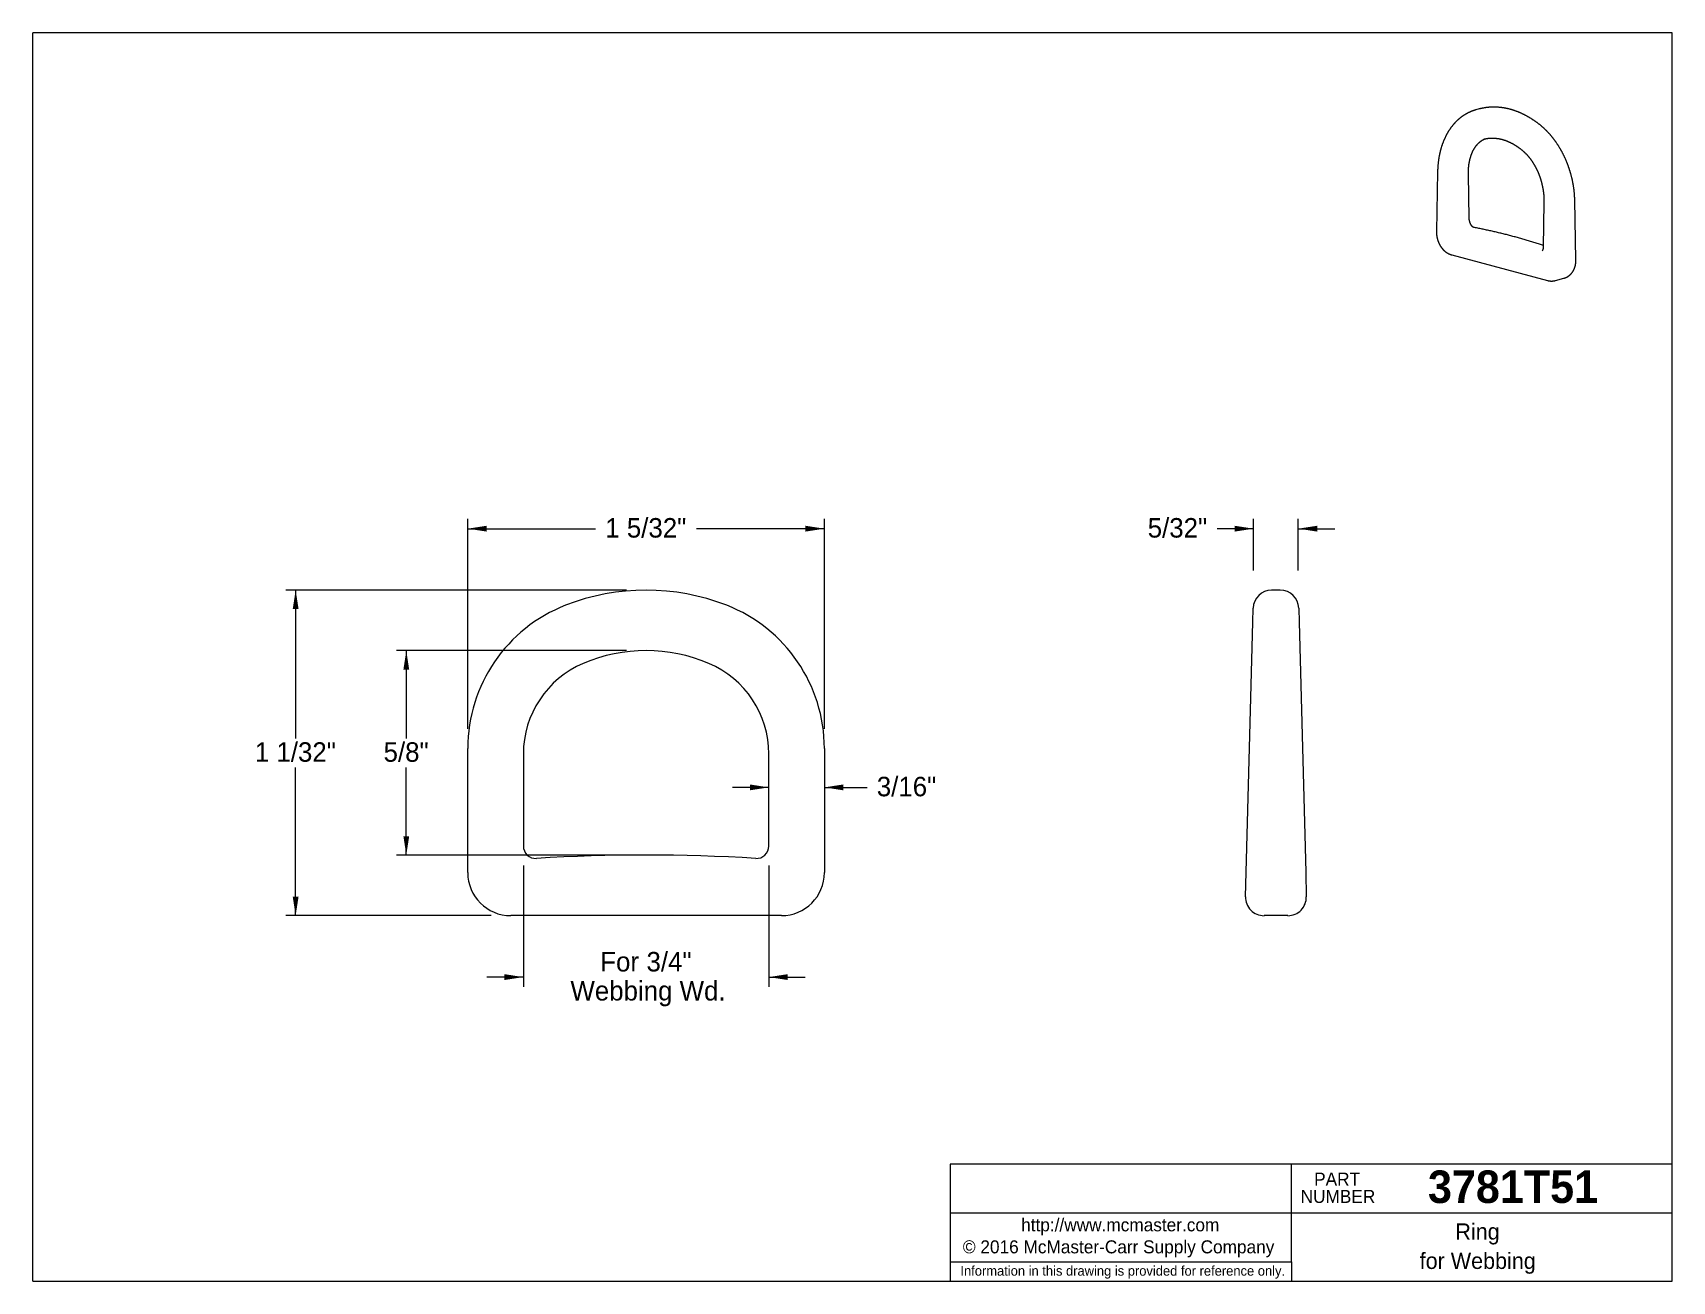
# Model space of a CAD drawing. Header units: inches. Extents: x 0.12 to 5.38, y 0.12 to 4.12.
import ezdxf

# ---------------------------------------------------------------- set-up
doc = ezdxf.new("R2010")
doc.units = ezdxf.units.IN
doc.header["$LTSCALE"] = 0.5
doc.header["$MEASUREMENT"] = 0
doc.styles.add('SLDTEXTSTYLE0', font='ARIAL.TTF', dxfattribs={"width": 0.948})
doc.styles.add('SLDTEXTSTYLE1', font='ARIALBD.TTF', dxfattribs={"width": 0.948})
doc.dimstyles.new('SLDDIMSTYLE0', dxfattribs={"dimtxt": 0.060669, "dimasz": 0.060669, "dimexe": 0, "dimexo": 0.0625, "dimgap": 0.015167, "dimtad": 0, "dimtih": 1, "dimtoh": 1, "dimrnd": 1e-09, "dimzin": 12, "dimdsep": 46, "dimlunit": 5, "dimtxsty": 'SLDTEXTSTYLE0', "dimsah": 1, "dimcen": 0.09, "dimadec": 0, "dimazin": 0, "dimtfac": 1, "dimtofl": 0, "dimtmove": 0, "dimatfit": 3, "dimfxl": 1, "dimfrac": 2, "dimtolj": 1, "dimtzin": 12, "dimarcsym": 0})
doc.dimstyles.new('SLDDIMSTYLE1', dxfattribs={"dimtxt": 0.060669, "dimasz": 0.060669, "dimexe": 0, "dimexo": 0.0625, "dimgap": 0.015167, "dimtad": 0, "dimtih": 1, "dimtoh": 1, "dimrnd": 1e-09, "dimzin": 12, "dimdsep": 46, "dimlunit": 5, "dimtxsty": 'SLDTEXTSTYLE0', "dimsah": 1, "dimcen": 0.09, "dimadec": 0, "dimazin": 0, "dimtfac": 1, "dimtofl": 0, "dimtmove": 0, "dimatfit": 3, "dimfxl": 1, "dimfrac": 2, "dimtolj": 1, "dimtzin": 12, "dimarcsym": 0})

# ---------------------------------------------------------------- blocks, each defined once
blk = doc.blocks.new('Internet')
at = {"color": 7, "linetype": 'Continuous', "lineweight": 0, "insert": (-0.3115, 0.0506), "char_height": 0.041667, "attachment_point": 1, "style": 'SLDTEXTSTYLE0'}
blk.add_mtext('http://www.mcmaster.com', dxfattribs=at)
blk = doc.blocks.new('Shortened Dimensions Statement')
at = {"color": 7, "linetype": 'Continuous', "lineweight": 0, "insert": (-0.5122, 0.0164), "char_height": 0.03125, "attachment_point": 1, "style": 'SLDTEXTSTYLE0'}
blk.add_mtext('Information in this drawing is provided for reference only.', dxfattribs=at)
blk = doc.blocks.new('Part Number Tag')
at = {"color": 7, "linetype": 'Continuous', "lineweight": 0, "char_height": 0.04167, "attachment_point": 1, "style": 'SLDTEXTSTYLE0'}
for s, insert in [('PART', (-0.0748, 0.0556)), ('NUMBER', (-0.1181, 0.0002))]:
    blk.add_mtext(s, dxfattribs=dict(at, insert=insert))
blk = doc.blocks.new('*D4')
at = {"color": 7, "linetype": 'Continuous', "lineweight": 0}
for p, q in [((1.5179, 1.8948), (1.5179, 2.5674)), ((1.5179, 2.5361), (1.9272, 2.5361)), ((2.6599, 2.5361), (2.2507, 2.5361)), ((2.6599, 1.8948), (2.6599, 2.5674))]:
    blk.add_line(p, q, dxfattribs=at)
for points in [[(1.5179, 2.5361), (1.5786, 2.5268), (1.5786, 2.5455)], [(2.6599, 2.5361), (2.5993, 2.5455), (2.5993, 2.5268)]]:
    blk.add_solid(points, dxfattribs=at)
at = {"color": 7, "linetype": 'Continuous', "lineweight": 0, "insert": (1.9584, 2.5701), "char_height": 0.0625, "attachment_point": 1, "style": 'SLDTEXTSTYLE0'}
blk.add_mtext('1 5/32"', dxfattribs=at)
blk = doc.blocks.new('*D5')
at = {"color": 7, "linetype": 'Continuous', "lineweight": 0}
for p, q in [((2.0264, 2.3393), (0.9355, 2.3393)), ((0.9668, 2.3393), (0.9668, 1.8643)), ((0.9668, 1.2963), (0.9668, 1.7712)), ((1.5932, 1.2963), (0.9355, 1.2963))]:
    blk.add_line(p, q, dxfattribs=at)
for points in [[(0.9668, 2.3393), (0.9574, 2.2786), (0.9761, 2.2786)], [(0.9668, 1.2963), (0.9761, 1.3569), (0.9574, 1.3569)]]:
    blk.add_solid(points, dxfattribs=at)
at = {"color": 7, "linetype": 'Continuous', "lineweight": 0, "insert": (0.8362, 1.8518), "char_height": 0.0625, "attachment_point": 1, "style": 'SLDTEXTSTYLE0'}
blk.add_mtext('1 1/32"', dxfattribs=at)
blk = doc.blocks.new('*D6')
at = {"color": 7, "linetype": 'Continuous', "lineweight": 0}
for p, q in [((1.6959, 1.4566), (1.6959, 1.0682)), ((2.4819, 1.4566), (2.4819, 1.0682)), ((1.6959, 1.0994), (1.5793, 1.0994)), ((2.4819, 1.0994), (2.5986, 1.0994))]:
    blk.add_line(p, q, dxfattribs=at)
for points in [[(1.6959, 1.0994), (1.6353, 1.1088), (1.6353, 1.0901)], [(2.4819, 1.0994), (2.5426, 1.0901), (2.5426, 1.1088)]]:
    blk.add_solid(points, dxfattribs=at)
at = {"color": 7, "linetype": 'Continuous', "lineweight": 0, "char_height": 0.0625, "attachment_point": 1, "style": 'SLDTEXTSTYLE0'}
for s, insert in [('For ', (1.9422, 1.18)), ('3/4"', (2.0903, 1.18)), ('Webbing Wd.', (1.8468, 1.0869))]:
    blk.add_mtext(s, dxfattribs=dict(at, insert=insert))
blk = doc.blocks.new('*D7')
at = {"color": 7, "linetype": 'Continuous', "lineweight": 0}
for p, q in [((2.4819, 1.7072), (2.3653, 1.7072)), ((2.6599, 1.7072), (2.7965, 1.7072))]:
    blk.add_line(p, q, dxfattribs=at)
for points in [[(2.4819, 1.7072), (2.4213, 1.7166), (2.4213, 1.6979)], [(2.6599, 1.7072), (2.7206, 1.6979), (2.7206, 1.7166)]]:
    blk.add_solid(points, dxfattribs=at)
at = {"color": 7, "linetype": 'Continuous', "lineweight": 0, "insert": (2.8278, 1.7412), "char_height": 0.0625, "attachment_point": 1, "style": 'SLDTEXTSTYLE0'}
blk.add_mtext('3/16"', dxfattribs=at)
blk = doc.blocks.new('*D8')
at = {"color": 7, "linetype": 'Continuous', "lineweight": 0}
for p, q in [((2.0264, 2.1453), (1.2898, 2.1453)), ((1.3211, 2.1453), (1.3211, 1.8643)), ((1.3211, 1.4903), (1.3211, 1.7712)), ((2.0264, 1.4903), (1.2898, 1.4903))]:
    blk.add_line(p, q, dxfattribs=at)
for points in [[(1.3211, 2.1453), (1.3118, 2.0846), (1.3304, 2.0846)], [(1.3211, 1.4903), (1.3304, 1.5509), (1.3118, 1.5509)]]:
    blk.add_solid(points, dxfattribs=at)
at = {"color": 7, "linetype": 'Continuous', "lineweight": 0, "insert": (1.2484, 1.8518), "char_height": 0.0625, "attachment_point": 1, "style": 'SLDTEXTSTYLE0'}
blk.add_mtext('5/8"', dxfattribs=at)
blk = doc.blocks.new('*D9')
at = {"color": 7, "linetype": 'Continuous', "lineweight": 0}
for p, q in [((4.0345, 2.5361), (3.9183, 2.5361)), ((4.0345, 2.4018), (4.0345, 2.5674)), ((4.1775, 2.4018), (4.1775, 2.5674)), ((4.1775, 2.5361), (4.2942, 2.5361))]:
    blk.add_line(p, q, dxfattribs=at)
for points in [[(4.0345, 2.5361), (3.9738, 2.5455), (3.9738, 2.5268)], [(4.1775, 2.5361), (4.2382, 2.5268), (4.2382, 2.5455)]]:
    blk.add_solid(points, dxfattribs=at)
at = {"color": 7, "linetype": 'Continuous', "lineweight": 0, "insert": (3.6954, 2.5701), "char_height": 0.0625, "attachment_point": 1, "style": 'SLDTEXTSTYLE0'}
blk.add_mtext('5/32"', dxfattribs=at)

msp = doc.modelspace()

# ---------------------------------------------------------------- linework, layer by layer
at = {"color": 7, "linetype": 'Continuous', "lineweight": 0}
for p, q in [((0.125, 0.125), (0.125, 4.125)), ((5.375, 4.125), (0.125, 4.125)), ((5.375, 0.125), (5.375, 4.125)), ((5.375, 0.5), (3.0625, 0.5)), ((3.0625, 0.5), (3.0625, 0.125)), ((4.1562, 0.3438), (4.1562, 0.5)), ((3.0625, 0.3438), (5.375, 0.3438)), ((4.1562, 0.1875), (4.1562, 0.3438)), ((3.0625, 0.1875), (4.1562, 0.1875)), ((4.1562, 0.1875), (4.1562, 0.125)), ((0.125, 0.125), (5.375, 0.125))]:
    msp.add_line(p, q, dxfattribs=at)
at = {"color": 7, "linetype": 'Continuous', "lineweight": 15}
for p, q in [((4.7571, 3.8808), (4.7464, 3.8779)), ((4.7575, 3.8809), (4.7571, 3.8808)), ((4.6237, 3.6808), (4.62, 3.488)), ((4.725, 3.5299), (4.7223, 3.6715)), ((4.9644, 3.5809), (4.9617, 3.4379)), ((5.0666, 3.3979), (5.063, 3.5887)), ((4.669, 3.4133), (4.9754, 3.3313)), ((5.0009, 3.3312), (5.0278, 3.3384)), ((4.12, 2.3393), (4.092, 2.3393)), ((4.0318, 2.2371), (4.033, 2.2818)), ((4.179, 2.2818), (4.1802, 2.2371)), ((4.0213, 1.8338), (4.0318, 2.2371)), ((4.1802, 2.2371), (4.1907, 1.8338)), ((1.5179, 1.4341), (1.5179, 1.8323)), ((1.6959, 1.8144), (1.6959, 1.5191)), ((2.4819, 1.5191), (2.4819, 1.8144)), ((2.6599, 1.8323), (2.6599, 1.4341)), ((4.0108, 1.4356), (4.0213, 1.8338)), ((4.1907, 1.8338), (4.2012, 1.4356)), ((4.0088, 1.3569), (4.0108, 1.4356)), ((4.2012, 1.4356), (4.2032, 1.3569)), ((2.5221, 1.2963), (1.6557, 1.2963)), ((4.1442, 1.2963), (4.0678, 1.2963))]:
    msp.add_line(p, q, dxfattribs=at)
for centre, radius, start, end in [((2.0889, 1.6306), 0.7087, 68.6383, 111.3617), ((4.092, 2.2802), 0.0591, 90.001, 178.5), ((4.12, 2.2802), 0.0591, 1.5, 89.9994), ((2.0101, 1.8323), 0.4921, 111.3617, 180), ((2.1678, 1.8323), 0.4921, 0, 68.6383), ((2.0109, 1.8144), 0.315, 113.0031, 180), ((2.0889, 1.6306), 0.5147, 66.9969, 113.0031), ((2.167, 1.8144), 0.315, 0, 66.9969), ((1.7353, 1.5191), 0.0394, 180, 273.4102), ((2.0889, -4.4152), 5.9055, 86.58976, 93.41024), ((2.4426, 1.5191), 0.0394, 266.5898, 0), ((1.6557, 1.4341), 0.1378, 180, 270), ((2.5221, 1.4341), 0.1378, 270, 0), ((4.0678, 1.3553), 0.0591, 178.5, 270), ((4.1442, 1.3553), 0.0591, 270, 1.5)]:
    msp.add_arc(centre, radius, start, end, dxfattribs=at)
msp.add_ellipse((4.8245, 3.6441), major_axis=(-0.0705, 0.2358), ratio=0.674778, start_param=6.261882, end_param=6.263732, dxfattribs=at)
for points, knots in [([(4.9506, 3.8307), (4.9502, 3.831), (4.949, 3.832), (4.947, 3.8335), (4.9446, 3.8353), (4.9423, 3.8371), (4.9399, 3.8388), (4.9375, 3.8406), (4.935, 3.8423), (4.9326, 3.8439), (4.9302, 3.8455), (4.9277, 3.8471), (4.9253, 3.8487), (4.9229, 3.8503), (4.9204, 3.8518), (4.9179, 3.8533), (4.9154, 3.8547), (4.913, 3.8561), (4.9105, 3.8575), (4.908, 3.8589), (4.9055, 3.8602), (4.903, 3.8615), (4.9005, 3.8628), (4.898, 3.864), (4.8955, 3.8652), (4.8929, 3.8664), (4.8904, 3.8675), (4.8879, 3.8687), (4.8853, 3.8697), (4.8828, 3.8708), (4.8803, 3.8718), (4.8777, 3.8728), (4.8752, 3.8737), (4.8726, 3.8746), (4.8701, 3.8755), (4.8675, 3.8764), (4.865, 3.8772), (4.8625, 3.878), (4.8599, 3.8787), (4.8573, 3.8794), (4.8548, 3.8801), (4.8522, 3.8808), (4.8497, 3.8814), (4.8471, 3.882), (4.8446, 3.8825), (4.8421, 3.8831), (4.8395, 3.8835), (4.837, 3.884), (4.8344, 3.8844), (4.8319, 3.8848), (4.8293, 3.8852), (4.8268, 3.8855), (4.8243, 3.8858), (4.8218, 3.886), (4.8192, 3.8862), (4.8167, 3.8864), (4.8142, 3.8866), (4.8117, 3.8867), (4.8092, 3.8868), (4.8067, 3.8868), (4.8042, 3.8869), (4.8017, 3.8868), (4.7992, 3.8868), (4.7967, 3.8867), (4.7942, 3.8866), (4.7918, 3.8865), (4.7893, 3.8863), (4.7869, 3.8861), (4.7844, 3.8858), (4.782, 3.8856), (4.7795, 3.8852), (4.7771, 3.8849), (4.7747, 3.8845), (4.7723, 3.8841), (4.7699, 3.8837), (4.7675, 3.8832), (4.7651, 3.8827), (4.7627, 3.8822), (4.7604, 3.8816), (4.7587, 3.8812), (4.7577, 3.8809), (4.7575, 3.8809)], [0, 0, 0, 0, 0.006966, 0.02011, 0.033253, 0.046393, 0.059531, 0.072666, 0.085797, 0.098926, 0.11205, 0.125171, 0.138288, 0.1514, 0.164508, 0.177611, 0.190709, 0.203801, 0.216888, 0.229969, 0.243043, 0.256111, 0.269172, 0.282226, 0.295273, 0.308312, 0.321343, 0.334366, 0.34738, 0.360386, 0.373382, 0.386369, 0.399347, 0.412315, 0.425272, 0.43822, 0.451156, 0.464083, 0.476998, 0.489902, 0.502795, 0.515676, 0.528546, 0.541405, 0.554251, 0.567086, 0.579908, 0.592719, 0.605518, 0.618305, 0.63108, 0.643842, 0.656593, 0.669333, 0.68206, 0.694776, 0.707481, 0.720174, 0.732857, 0.745528, 0.758189, 0.77084, 0.78348, 0.796111, 0.808733, 0.821345, 0.833949, 0.846545, 0.859132, 0.871712, 0.884285, 0.896851, 0.909412, 0.921966, 0.934515, 0.94706, 0.9596, 0.972137, 0.984671, 0.996539, 1, 1, 1, 1]), ([(4.7464, 3.8779), (4.7461, 3.8778), (4.7452, 3.8776), (4.7435, 3.8771), (4.7415, 3.8765), (4.7395, 3.8759), (4.7375, 3.8752), (4.7355, 3.8745), (4.7336, 3.8738), (4.7316, 3.873), (4.7296, 3.8722), (4.7277, 3.8714), (4.7258, 3.8705), (4.7238, 3.8696), (4.7219, 3.8687), (4.72, 3.8677), (4.7181, 3.8667), (4.7162, 3.8657), (4.7144, 3.8647), (4.7125, 3.8636), (4.7107, 3.8625), (4.7089, 3.8613), (4.707, 3.8602), (4.7052, 3.859), (4.7034, 3.8577), (4.7017, 3.8565), (4.6999, 3.8552), (4.6982, 3.8538), (4.6964, 3.8525), (4.6947, 3.8511), (4.693, 3.8497), (4.6913, 3.8482), (4.6897, 3.8468), (4.688, 3.8453), (4.6864, 3.8437), (4.6847, 3.8422), (4.6831, 3.8406), (4.6815, 3.839), (4.68, 3.8373), (4.6784, 3.8356), (4.6769, 3.8339), (4.6753, 3.8322), (4.6738, 3.8305), (4.6724, 3.8287), (4.6709, 3.8269), (4.6695, 3.825), (4.668, 3.8232), (4.6666, 3.8213), (4.6652, 3.8194), (4.6639, 3.8174), (4.6625, 3.8154), (4.6612, 3.8135), (4.6599, 3.8114), (4.6586, 3.8094), (4.6573, 3.8073), (4.6561, 3.8052), (4.6549, 3.8031), (4.6537, 3.801), (4.6525, 3.7988), (4.6513, 3.7967), (4.6502, 3.7945), (4.6491, 3.7922), (4.648, 3.79), (4.6469, 3.7877), (4.6459, 3.7855), (4.6449, 3.7831), (4.6439, 3.7808), (4.6429, 3.7785), (4.6419, 3.7761), (4.641, 3.7737), (4.6401, 3.7713), (4.6392, 3.7689), (4.6383, 3.7665), (4.6375, 3.764), (4.6367, 3.7616), (4.6359, 3.7591), (4.6351, 3.7566), (4.6344, 3.754), (4.6337, 3.7515), (4.633, 3.749), (4.6323, 3.7464), (4.6317, 3.7438), (4.6311, 3.7412), (4.6305, 3.7386), (4.6299, 3.736), (4.6294, 3.7334), (4.6288, 3.7307), (4.6284, 3.7281), (4.6279, 3.7254), (4.6274, 3.7227), (4.627, 3.72), (4.6266, 3.7173), (4.6262, 3.7146), (4.6259, 3.7119), (4.6256, 3.7092), (4.6253, 3.7064), (4.625, 3.7037), (4.6248, 3.7009), (4.6245, 3.6982), (4.6244, 3.6954), (4.6242, 3.6926), (4.624, 3.6898), (4.6239, 3.687), (4.6238, 3.6843), (4.6238, 3.6822), (4.6237, 3.6811), (4.6237, 3.6808)], [0, 0, 0, 0, 0.0040065, 0.0133575, 0.0227095, 0.0320634, 0.0414199, 0.0507797, 0.0601433, 0.0695114, 0.0788845, 0.0882631, 0.097648, 0.1070396, 0.1164385, 0.1258451, 0.1352601, 0.1446837, 0.1541166, 0.163559, 0.1730115, 0.1824745, 0.1919481, 0.2014329, 0.210929, 0.2204368, 0.2299566, 0.2394884, 0.2490325, 0.2585891, 0.2681583, 0.2777401, 0.2873347, 0.2969421, 0.3065622, 0.3161952, 0.3258408, 0.3354991, 0.34517, 0.3548533, 0.3645489, 0.3742566, 0.3839762, 0.3937075, 0.4034502, 0.4132042, 0.4229691, 0.4327447, 0.4425306, 0.4523266, 0.4621324, 0.4719475, 0.4817717, 0.4916047, 0.501446, 0.5112953, 0.5211523, 0.5310167, 0.5408879, 0.5507658, 0.56065, 0.5705401, 0.5804357, 0.5903365, 0.6002423, 0.6101526, 0.6200672, 0.6299857, 0.6399079, 0.6498334, 0.659762, 0.6696934, 0.6796273, 0.6895635, 0.6995017, 0.7094418, 0.7193834, 0.7293264, 0.7392706, 0.7492157, 0.7591617, 0.7691083, 0.7790553, 0.7890027, 0.7989502, 0.8088978, 0.8188452, 0.8287924, 0.8387393, 0.8486857, 0.8586316, 0.868577, 0.8785216, 0.8884656, 0.8984087, 0.908351, 0.9182925, 0.928233, 0.9381725, 0.948111, 0.9580486, 0.9679851, 0.9779206, 0.987855, 0.9972668, 1, 1, 1, 1]), ([(4.7223, 3.6715), (4.7223, 3.6718), (4.7223, 3.6729), (4.7222, 3.6747), (4.7223, 3.6769), (4.7223, 3.679), (4.7223, 3.6811), (4.7224, 3.6832), (4.7225, 3.6853), (4.7226, 3.6874), (4.7227, 3.6895), (4.7229, 3.6915), (4.723, 3.6936), (4.7232, 3.6956), (4.7235, 3.6976), (4.7237, 3.6997), (4.7239, 3.7016), (4.7242, 3.7036), (4.7245, 3.7056), (4.7248, 3.7075), (4.7252, 3.7095), (4.7255, 3.7114), (4.7259, 3.7133), (4.7263, 3.7152), (4.7267, 3.717), (4.7272, 3.7189), (4.7276, 3.7207), (4.7281, 3.7225), (4.7286, 3.7243), (4.7291, 3.726), (4.7296, 3.7278), (4.7302, 3.7295), (4.7307, 3.7312), (4.7313, 3.7329), (4.7319, 3.7346), (4.7325, 3.7362), (4.7332, 3.7378), (4.7338, 3.7394), (4.7345, 3.741), (4.7352, 3.7425), (4.7359, 3.7441), (4.7366, 3.7456), (4.7373, 3.7471), (4.7381, 3.7485), (4.7388, 3.75), (4.7396, 3.7514), (4.7404, 3.7528), (4.7412, 3.7541), (4.742, 3.7555), (4.7429, 3.7568), (4.7437, 3.7581), (4.7446, 3.7593), (4.7454, 3.7606), (4.7463, 3.7618), (4.7472, 3.763), (4.7482, 3.7642), (4.7491, 3.7653), (4.75, 3.7664), (4.751, 3.7675), (4.752, 3.7686), (4.7529, 3.7696), (4.7539, 3.7706), (4.7549, 3.7716), (4.756, 3.7726), (4.757, 3.7735), (4.7581, 3.7744), (4.7591, 3.7753), (4.7602, 3.7762), (4.7613, 3.777), (4.7624, 3.7778), (4.7635, 3.7786), (4.7646, 3.7794), (4.7658, 3.7801), (4.7669, 3.7808), (4.7681, 3.7815), (4.7693, 3.7821), (4.7705, 3.7827), (4.7717, 3.7833), (4.773, 3.7839), (4.7742, 3.7844), (4.7755, 3.7849), (4.7764, 3.7853), (4.7769, 3.7854), (4.777, 3.7855)], [0, 0, 0, 0, 0.006262, 0.018442, 0.030618, 0.042791, 0.054959, 0.067124, 0.079284, 0.091441, 0.103594, 0.115743, 0.127888, 0.140029, 0.152167, 0.164301, 0.176432, 0.188559, 0.200682, 0.212803, 0.224921, 0.237036, 0.249149, 0.26126, 0.273368, 0.285476, 0.297582, 0.309687, 0.321792, 0.333897, 0.346003, 0.35811, 0.370218, 0.382329, 0.394443, 0.406561, 0.418683, 0.430811, 0.442946, 0.455088, 0.467239, 0.479399, 0.49157, 0.503754, 0.515951, 0.528164, 0.540394, 0.552641, 0.56491, 0.5772, 0.589514, 0.601855, 0.614224, 0.626624, 0.639057, 0.651526, 0.664034, 0.676582, 0.689175, 0.701814, 0.714504, 0.727247, 0.740046, 0.752904, 0.765826, 0.778813, 0.791869, 0.804997, 0.818199, 0.831479, 0.844838, 0.858277, 0.871798, 0.885402, 0.899087, 0.912852, 0.926695, 0.940612, 0.954598, 0.968647, 0.982752, 0.996903, 1, 1, 1, 1]), ([(4.7707, 3.784), (4.7709, 3.784), (4.7717, 3.7843), (4.773, 3.7846), (4.7749, 3.785), (4.7767, 3.7854), (4.7786, 3.7858), (4.7804, 3.7861), (4.7823, 3.7864), (4.7842, 3.7867), (4.786, 3.7869), (4.7879, 3.7871), (4.7898, 3.7873), (4.7917, 3.7874), (4.7936, 3.7875), (4.7955, 3.7876), (4.7974, 3.7876), (4.7993, 3.7876), (4.8012, 3.7876), (4.8031, 3.7876), (4.805, 3.7875), (4.8069, 3.7873), (4.8089, 3.7872), (4.8108, 3.787), (4.8127, 3.7868), (4.8146, 3.7865), (4.8165, 3.7863), (4.8185, 3.7859), (4.8204, 3.7856), (4.8223, 3.7852), (4.8242, 3.7848), (4.8262, 3.7844), (4.8281, 3.7839), (4.83, 3.7834), (4.832, 3.7829), (4.8339, 3.7823), (4.8358, 3.7817), (4.8377, 3.7811), (4.8397, 3.7804), (4.8416, 3.7798), (4.8435, 3.779), (4.8454, 3.7783), (4.8474, 3.7775), (4.8493, 3.7767), (4.8512, 3.7759), (4.8531, 3.775), (4.855, 3.7741), (4.8569, 3.7732), (4.8588, 3.7723), (4.8607, 3.7713), (4.8626, 3.7703), (4.8645, 3.7692), (4.8664, 3.7682), (4.8683, 3.7671), (4.8702, 3.7659), (4.8721, 3.7648), (4.874, 3.7636), (4.8759, 3.7624), (4.8777, 3.7611), (4.8796, 3.7599), (4.8815, 3.7586), (4.8833, 3.7572), (4.8852, 3.7559), (4.887, 3.7545), (4.8889, 3.7531), (4.8907, 3.7516), (4.8925, 3.7502), (4.8943, 3.7487), (4.8959, 3.7474), (4.8969, 3.7465), (4.8973, 3.7462)], [0, 0, 0, 0, 0.004141, 0.019758, 0.03538, 0.051004, 0.066627, 0.082245, 0.097857, 0.113459, 0.129048, 0.144622, 0.160179, 0.175715, 0.19123, 0.206721, 0.222187, 0.237625, 0.253035, 0.268415, 0.283765, 0.299083, 0.314369, 0.329623, 0.344844, 0.360032, 0.375187, 0.390309, 0.405399, 0.420457, 0.435483, 0.450478, 0.465443, 0.480378, 0.495284, 0.510161, 0.525011, 0.539835, 0.554633, 0.569406, 0.584155, 0.598881, 0.613585, 0.628268, 0.642931, 0.657575, 0.6722, 0.686808, 0.701399, 0.715974, 0.730534, 0.745081, 0.759613, 0.774133, 0.788642, 0.803139, 0.817625, 0.832102, 0.84657, 0.861029, 0.87548, 0.889924, 0.904361, 0.918791, 0.933216, 0.947636, 0.96205, 0.976461, 0.990867, 1, 1, 1, 1]), ([(5.063, 3.5887), (5.0629, 3.5892), (5.0629, 3.5906), (5.0628, 3.593), (5.0627, 3.5958), (5.0626, 3.5986), (5.0625, 3.6014), (5.0623, 3.6042), (5.0621, 3.607), (5.0618, 3.6098), (5.0616, 3.6126), (5.0613, 3.6154), (5.061, 3.6183), (5.0607, 3.6211), (5.0603, 3.6239), (5.06, 3.6267), (5.0596, 3.6295), (5.0591, 3.6323), (5.0587, 3.6352), (5.0582, 3.638), (5.0577, 3.6408), (5.0572, 3.6436), (5.0567, 3.6464), (5.0561, 3.6492), (5.0555, 3.652), (5.0549, 3.6548), (5.0543, 3.6576), (5.0536, 3.6604), (5.0529, 3.6632), (5.0522, 3.666), (5.0515, 3.6688), (5.0507, 3.6716), (5.0499, 3.6743), (5.0491, 3.6771), (5.0483, 3.6798), (5.0475, 3.6826), (5.0466, 3.6853), (5.0457, 3.6881), (5.0448, 3.6908), (5.0439, 3.6935), (5.0429, 3.6962), (5.0419, 3.6989), (5.0409, 3.7016), (5.0399, 3.7043), (5.0389, 3.707), (5.0378, 3.7096), (5.0367, 3.7123), (5.0356, 3.7149), (5.0345, 3.7176), (5.0334, 3.7202), (5.0322, 3.7228), (5.031, 3.7254), (5.0298, 3.728), (5.0286, 3.7305), (5.0273, 3.7331), (5.026, 3.7356), (5.0247, 3.7382), (5.0234, 3.7407), (5.0221, 3.7432), (5.0208, 3.7456), (5.0194, 3.7481), (5.018, 3.7506), (5.0166, 3.753), (5.0152, 3.7554), (5.0137, 3.7578), (5.0123, 3.7602), (5.0108, 3.7626), (5.0093, 3.7649), (5.0078, 3.7672), (5.0062, 3.7696), (5.0047, 3.7719), (5.0031, 3.7741), (5.0015, 3.7764), (4.9999, 3.7786), (4.9983, 3.7808), (4.9967, 3.783), (4.995, 3.7852), (4.9933, 3.7874), (4.9917, 3.7895), (4.99, 3.7916), (4.9882, 3.7937), (4.9865, 3.7958), (4.9848, 3.7978), (4.983, 3.7998), (4.9812, 3.8018), (4.9794, 3.8038), (4.9776, 3.8058), (4.9758, 3.8077), (4.974, 3.8096), (4.9721, 3.8115), (4.9703, 3.8133), (4.9684, 3.8152), (4.9665, 3.817), (4.9646, 3.8187), (4.9627, 3.8205), (4.9608, 3.8222), (4.9588, 3.8239), (4.9569, 3.8256), (4.9549, 3.8272), (4.953, 3.8288), (4.9516, 3.83), (4.9508, 3.8306), (4.9507, 3.8307)], [0, 0, 0, 0, 0.005457, 0.015596, 0.025733, 0.035869, 0.046003, 0.056137, 0.066269, 0.076399, 0.086529, 0.096657, 0.106785, 0.116911, 0.127036, 0.13716, 0.147282, 0.157404, 0.167525, 0.177645, 0.187764, 0.197883, 0.208, 0.218117, 0.228233, 0.238349, 0.248464, 0.258579, 0.268693, 0.278807, 0.28892, 0.299034, 0.309147, 0.319259, 0.329372, 0.339485, 0.349598, 0.359711, 0.369824, 0.379937, 0.390051, 0.400164, 0.410279, 0.420393, 0.430508, 0.440624, 0.45074, 0.460857, 0.470975, 0.481093, 0.491213, 0.501333, 0.511454, 0.521576, 0.531699, 0.541823, 0.551948, 0.562075, 0.572202, 0.582331, 0.592461, 0.602593, 0.612725, 0.622859, 0.632995, 0.643131, 0.65327, 0.663409, 0.67355, 0.683692, 0.693836, 0.703981, 0.714128, 0.724276, 0.734425, 0.744576, 0.754728, 0.764881, 0.775036, 0.785191, 0.795348, 0.805505, 0.815664, 0.825823, 0.835983, 0.846144, 0.856305, 0.866467, 0.876629, 0.886791, 0.896952, 0.907114, 0.917275, 0.927435, 0.937594, 0.947752, 0.957909, 0.968064, 0.978218, 0.988369, 0.997975, 1, 1, 1, 1]), ([(4.8973, 3.7462), (4.8975, 3.746), (4.8982, 3.7454), (4.8994, 3.7444), (4.9007, 3.7431), (4.9021, 3.7419), (4.9034, 3.7406), (4.9048, 3.7393), (4.9061, 3.738), (4.9074, 3.7366), (4.9087, 3.7352), (4.9101, 3.7338), (4.9114, 3.7324), (4.9126, 3.7309), (4.9139, 3.7294), (4.9152, 3.7279), (4.9165, 3.7264), (4.9177, 3.7248), (4.919, 3.7232), (4.9202, 3.7216), (4.9214, 3.72), (4.9226, 3.7183), (4.9238, 3.7167), (4.925, 3.715), (4.9262, 3.7132), (4.9273, 3.7115), (4.9285, 3.7097), (4.9296, 3.708), (4.9307, 3.7062), (4.9318, 3.7044), (4.9329, 3.7025), (4.934, 3.7007), (4.9351, 3.6988), (4.9361, 3.6969), (4.9371, 3.695), (4.9382, 3.693), (4.9392, 3.6911), (4.9401, 3.6891), (4.9411, 3.6872), (4.942, 3.6852), (4.943, 3.6832), (4.9439, 3.6811), (4.9448, 3.6791), (4.9457, 3.677), (4.9465, 3.675), (4.9474, 3.6729), (4.9482, 3.6708), (4.949, 3.6687), (4.9498, 3.6666), (4.9506, 3.6644), (4.9513, 3.6623), (4.952, 3.6602), (4.9528, 3.658), (4.9534, 3.6558), (4.9541, 3.6537), (4.9548, 3.6515), (4.9554, 3.6493), (4.956, 3.6471), (4.9566, 3.6449), (4.9572, 3.6427), (4.9577, 3.6404), (4.9582, 3.6382), (4.9588, 3.636), (4.9592, 3.6338), (4.9597, 3.6315), (4.9601, 3.6293), (4.9606, 3.627), (4.961, 3.6248), (4.9613, 3.6225), (4.9617, 3.6203), (4.962, 3.618), (4.9624, 3.6158), (4.9626, 3.6135), (4.9629, 3.6113), (4.9632, 3.609), (4.9634, 3.6068), (4.9636, 3.6045), (4.9638, 3.6023), (4.9639, 3.6001), (4.9641, 3.5978), (4.9642, 3.5956), (4.9643, 3.5934), (4.9644, 3.5911), (4.9644, 3.5889), (4.9644, 3.5867), (4.9644, 3.5845), (4.9644, 3.5826), (4.9644, 3.5813), (4.9644, 3.5809)], [0, 0, 0, 0, 0.005936, 0.017629, 0.02932, 0.041008, 0.052694, 0.064377, 0.076059, 0.087741, 0.099422, 0.111102, 0.122783, 0.134465, 0.146147, 0.157831, 0.169516, 0.181203, 0.192891, 0.204582, 0.216275, 0.227971, 0.239669, 0.25137, 0.263074, 0.27478, 0.28649, 0.298203, 0.309918, 0.321637, 0.333359, 0.345083, 0.356811, 0.368542, 0.380276, 0.392013, 0.403753, 0.415496, 0.427241, 0.438989, 0.45074, 0.462494, 0.47425, 0.486009, 0.497769, 0.509532, 0.521298, 0.533065, 0.544834, 0.556605, 0.568377, 0.580151, 0.591927, 0.603703, 0.615481, 0.62726, 0.63904, 0.650821, 0.662602, 0.674384, 0.686166, 0.697948, 0.709731, 0.721513, 0.733295, 0.745077, 0.756859, 0.768639, 0.780419, 0.792198, 0.803977, 0.815753, 0.827529, 0.839303, 0.851076, 0.862847, 0.874616, 0.886384, 0.898149, 0.909912, 0.921673, 0.933432, 0.945188, 0.956942, 0.968693, 0.980441, 0.992186, 1, 1, 1, 1]), ([(4.7389, 3.5014), (4.7389, 3.5014), (4.7389, 3.5014), (4.7388, 3.5014), (4.7388, 3.5014), (4.7387, 3.5015), (4.7386, 3.5015), (4.7384, 3.5016), (4.7383, 3.5017), (4.7381, 3.5018), (4.7379, 3.5019), (4.7376, 3.5021), (4.7374, 3.5022), (4.7371, 3.5024), (4.7368, 3.5027), (4.7365, 3.5029), (4.7362, 3.5032), (4.7359, 3.5035), (4.7355, 3.5038), (4.7352, 3.5041), (4.7348, 3.5045), (4.7345, 3.5049), (4.7341, 3.5053), (4.7337, 3.5057), (4.7333, 3.5062), (4.7329, 3.5067), (4.7325, 3.5072), (4.7322, 3.5078), (4.7318, 3.5083), (4.7314, 3.5089), (4.731, 3.5095), (4.7306, 3.5102), (4.7303, 3.5108), (4.7299, 3.5115), (4.7295, 3.5122), (4.7292, 3.5129), (4.7289, 3.5136), (4.7285, 3.5143), (4.7282, 3.5151), (4.7279, 3.5158), (4.7276, 3.5166), (4.7273, 3.5174), (4.7271, 3.5182), (4.7268, 3.519), (4.7266, 3.5198), (4.7264, 3.5206), (4.7262, 3.5214), (4.726, 3.5222), (4.7258, 3.523), (4.7257, 3.5238), (4.7255, 3.5246), (4.7254, 3.5254), (4.7253, 3.5261), (4.7252, 3.5269), (4.7251, 3.5277), (4.7251, 3.5284), (4.725, 3.5292), (4.725, 3.5297), (4.725, 3.5299), (4.725, 3.5299)], [0, 0, 0, 0, 0.010796, 0.031121, 0.050923, 0.070274, 0.089237, 0.107866, 0.12621, 0.144313, 0.162213, 0.179945, 0.19754, 0.215026, 0.232426, 0.249765, 0.267061, 0.284331, 0.301592, 0.318857, 0.336133, 0.353431, 0.37076, 0.388127, 0.405538, 0.422998, 0.440511, 0.458079, 0.475704, 0.493385, 0.511124, 0.528919, 0.546769, 0.56467, 0.582621, 0.600619, 0.61866, 0.636739, 0.654852, 0.672996, 0.691165, 0.709354, 0.727559, 0.745774, 0.763993, 0.782212, 0.800423, 0.818622, 0.836803, 0.854962, 0.873095, 0.891195, 0.90926, 0.927286, 0.945268, 0.963204, 0.981092, 0.997948, 1, 1, 1, 1]), ([(4.62, 3.488), (4.62, 3.4877), (4.62, 3.4869), (4.62, 3.4856), (4.6201, 3.484), (4.6201, 3.4825), (4.6202, 3.481), (4.6203, 3.4794), (4.6205, 3.4779), (4.6206, 3.4764), (4.6208, 3.4748), (4.6211, 3.4733), (4.6213, 3.4718), (4.6216, 3.4703), (4.6219, 3.4688), (4.6222, 3.4673), (4.6226, 3.4658), (4.623, 3.4643), (4.6234, 3.4628), (4.6238, 3.4613), (4.6243, 3.4598), (4.6248, 3.4584), (4.6253, 3.4569), (4.6259, 3.4555), (4.6264, 3.4541), (4.627, 3.4526), (4.6276, 3.4512), (4.6283, 3.4498), (4.629, 3.4485), (4.6296, 3.4471), (4.6304, 3.4458), (4.6311, 3.4444), (4.6319, 3.4431), (4.6327, 3.4418), (4.6335, 3.4405), (4.6343, 3.4393), (4.6352, 3.438), (4.6361, 3.4368), (4.637, 3.4356), (4.6379, 3.4344), (4.6389, 3.4333), (4.6398, 3.4321), (4.6408, 3.431), (4.6418, 3.4299), (4.6429, 3.4289), (4.6439, 3.4278), (4.645, 3.4268), (4.6461, 3.4259), (4.6472, 3.4249), (4.6483, 3.424), (4.6494, 3.4231), (4.6506, 3.4223), (4.6517, 3.4214), (4.6529, 3.4206), (4.6541, 3.4199), (4.6553, 3.4191), (4.6565, 3.4184), (4.6577, 3.4178), (4.659, 3.4172), (4.6602, 3.4166), (4.6615, 3.416), (4.6627, 3.4155), (4.664, 3.415), (4.6652, 3.4145), (4.6665, 3.4141), (4.6678, 3.4137), (4.6686, 3.4134), (4.669, 3.4133)], [0, 0, 0, 0, 0.009401, 0.025055, 0.0407, 0.05634, 0.071978, 0.087611, 0.103241, 0.118867, 0.134491, 0.150113, 0.165733, 0.181352, 0.196971, 0.21259, 0.228212, 0.243835, 0.259462, 0.275093, 0.290729, 0.306371, 0.322018, 0.337674, 0.353336, 0.369007, 0.384687, 0.400376, 0.416073, 0.431779, 0.447494, 0.463217, 0.478947, 0.494683, 0.510424, 0.526169, 0.541915, 0.55766, 0.573402, 0.589138, 0.604865, 0.620579, 0.636279, 0.651959, 0.667617, 0.683249, 0.698851, 0.714419, 0.72995, 0.74544, 0.760885, 0.776283, 0.791631, 0.806925, 0.822164, 0.837345, 0.852467, 0.867528, 0.882528, 0.897466, 0.912342, 0.927155, 0.941907, 0.956598, 0.971229, 0.985802, 1, 1, 1, 1]), ([(4.9618, 3.4436), (4.9602, 3.4441), (4.9562, 3.4455), (4.9498, 3.4475), (4.9428, 3.4498), (4.9357, 3.452), (4.9286, 3.4542), (4.9216, 3.4564), (4.9145, 3.4585), (4.9074, 3.4606), (4.9004, 3.4627), (4.8933, 3.4648), (4.8862, 3.4668), (4.8792, 3.4688), (4.8721, 3.4707), (4.865, 3.4726), (4.858, 3.4745), (4.8509, 3.4763), (4.8439, 3.4782), (4.8368, 3.4799), (4.8297, 3.4817), (4.8227, 3.4834), (4.8156, 3.4851), (4.8085, 3.4868), (4.8015, 3.4884), (4.7944, 3.49), (4.7874, 3.4915), (4.7803, 3.4931), (4.7733, 3.4946), (4.7662, 3.496), (4.7592, 3.4975), (4.7521, 3.4989), (4.7453, 3.5002), (4.7408, 3.501), (4.7387, 3.5014)], [0, 0, 0, 0, 0.021784, 0.053458, 0.08513, 0.1168, 0.14847, 0.180138, 0.211806, 0.243472, 0.275136, 0.3068, 0.338462, 0.370123, 0.401782, 0.433441, 0.465098, 0.496753, 0.528408, 0.560061, 0.591713, 0.623363, 0.655012, 0.68666, 0.718306, 0.749951, 0.781594, 0.813237, 0.844877, 0.876517, 0.908155, 0.939791, 0.971426, 1, 1, 1, 1]), ([(4.9617, 3.4379), (4.9617, 3.4378), (4.9617, 3.4374), (4.9616, 3.4368), (4.9616, 3.4361), (4.9615, 3.4354), (4.9615, 3.4347), (4.9614, 3.4341), (4.9613, 3.4335), (4.9612, 3.4329), (4.9611, 3.4323), (4.961, 3.4317), (4.9608, 3.4312), (4.9607, 3.4307), (4.9605, 3.4302), (4.9604, 3.4298), (4.9603, 3.4294), (4.9601, 3.429), (4.96, 3.4286), (4.9598, 3.4283), (4.9597, 3.428), (4.9595, 3.4277), (4.9594, 3.4275), (4.9593, 3.4272), (4.9592, 3.427), (4.9591, 3.4269), (4.959, 3.4267), (4.9589, 3.4266), (4.9588, 3.4266), (4.9588, 3.4265), (4.9587, 3.4265), (4.9587, 3.4265), (4.9587, 3.4265)], [0, 0, 0, 0, 0.016267, 0.049704, 0.083066, 0.11634, 0.149527, 0.182629, 0.215651, 0.248598, 0.281478, 0.314301, 0.347081, 0.379833, 0.412573, 0.445323, 0.4781, 0.510929, 0.543841, 0.576869, 0.610051, 0.643429, 0.677049, 0.710964, 0.745229, 0.77991, 0.815075, 0.850801, 0.887176, 0.924296, 0.962268, 1, 1, 1, 1]), ([(5.0278, 3.3384), (5.0281, 3.3385), (5.0288, 3.3387), (5.03, 3.339), (5.0312, 3.3394), (5.0323, 3.3398), (5.0335, 3.3403), (5.0347, 3.3408), (5.0358, 3.3413), (5.0369, 3.3419), (5.0381, 3.3425), (5.0392, 3.3431), (5.0402, 3.3437), (5.0413, 3.3444), (5.0424, 3.3451), (5.0434, 3.3458), (5.0444, 3.3466), (5.0454, 3.3474), (5.0464, 3.3482), (5.0474, 3.349), (5.0484, 3.3499), (5.0493, 3.3508), (5.0502, 3.3517), (5.0511, 3.3527), (5.052, 3.3536), (5.0528, 3.3546), (5.0536, 3.3557), (5.0544, 3.3567), (5.0552, 3.3578), (5.056, 3.3589), (5.0567, 3.36), (5.0574, 3.3612), (5.0581, 3.3623), (5.0588, 3.3635), (5.0594, 3.3648), (5.0601, 3.366), (5.0607, 3.3672), (5.0612, 3.3685), (5.0618, 3.3698), (5.0623, 3.3711), (5.0628, 3.3725), (5.0632, 3.3738), (5.0636, 3.3752), (5.064, 3.3766), (5.0644, 3.378), (5.0648, 3.3794), (5.0651, 3.3808), (5.0654, 3.3823), (5.0656, 3.3837), (5.0659, 3.3852), (5.0661, 3.3867), (5.0662, 3.3882), (5.0664, 3.3896), (5.0665, 3.3911), (5.0666, 3.3926), (5.0666, 3.3942), (5.0667, 3.3957), (5.0667, 3.3969), (5.0666, 3.3976), (5.0666, 3.3979)], [0, 0, 0, 0, 0.013322, 0.030019, 0.046709, 0.063395, 0.08008, 0.096769, 0.113465, 0.130172, 0.146893, 0.163633, 0.180395, 0.197182, 0.213999, 0.230848, 0.247735, 0.264662, 0.281632, 0.298651, 0.31572, 0.332843, 0.350024, 0.367266, 0.384571, 0.401942, 0.419382, 0.436894, 0.454478, 0.472137, 0.489872, 0.507684, 0.525574, 0.543542, 0.561586, 0.579708, 0.597905, 0.616175, 0.634517, 0.652927, 0.671403, 0.689941, 0.708538, 0.727188, 0.745888, 0.764634, 0.78342, 0.802243, 0.821097, 0.839977, 0.858881, 0.877802, 0.896739, 0.915686, 0.934641, 0.9536, 0.972561, 0.991521, 1, 1, 1, 1]), ([(4.9754, 3.3313), (4.9757, 3.3312), (4.9764, 3.331), (4.9776, 3.3307), (4.9789, 3.3304), (4.9802, 3.3302), (4.9815, 3.33), (4.9828, 3.3298), (4.9841, 3.3297), (4.9854, 3.3296), (4.9867, 3.3296), (4.988, 3.3295), (4.9892, 3.3295), (4.9905, 3.3296), (4.9918, 3.3297), (4.9931, 3.3298), (4.9943, 3.3299), (4.9956, 3.3301), (4.9968, 3.3303), (4.9981, 3.3305), (4.9993, 3.3308), (5.0003, 3.331), (5.0008, 3.3312), (5.0009, 3.3312)], [0, 0, 0, 0, 0.039635, 0.090688, 0.141598, 0.192331, 0.242896, 0.2933, 0.343552, 0.393662, 0.443638, 0.493491, 0.543229, 0.592863, 0.642402, 0.691857, 0.741237, 0.790553, 0.839814, 0.889032, 0.938215, 0.987376, 1, 1, 1, 1])]:
    msp.add_open_spline(points, degree=3, knots=knots, dxfattribs=at)

# ---------------------------------------------------------------- block references
at = {"color": 7, "linetype": 'Continuous'}
for name, p in [('Part Number Tag', (4.3031, 0.4173)), ('Internet', (3.6016, 0.2759)), ('Shortened Dimensions Statement', (3.6078, 0.1576))]:
    msp.add_blockref(name, p, dxfattribs=at)

# ---------------------------------------------------------------- texts
at = {"color": 7, "linetype": 'Continuous', "lineweight": 0, "attachment_point": 1}
for s, insert, char_height, style in [('3781T51', (4.5929, 0.4799), 0.10417, 'SLDTEXTSTYLE1'), ('Ring', (4.6806, 0.3102), 0.05208, 'SLDTEXTSTYLE0'), ('© 2016 McMaster-Carr Supply Company', (3.1035, 0.256), 0.041667, 'SLDTEXTSTYLE0'), ('for Webbing', (4.5663, 0.2164), 0.052083, 'SLDTEXTSTYLE0')]:
    msp.add_mtext(s, dxfattribs=dict(at, insert=insert, char_height=char_height, style=style))

# ---------------------------------------------------------------- dimensions: what is measured, and where the dimension line sits
at = {"color": 7, "linetype": 'Continuous', "lineweight": 0}
for base, p1, p2, dimstyle, picture, middle in [((2.6599, 2.5361), (1.5179, 1.8323), (2.6599, 1.8323), 'SLDDIMSTYLE0', '*D4', (2.0889, 2.5361)), ((4.1775, 2.5361), (4.0345, 2.3393), (4.1775, 2.3393), 'SLDDIMSTYLE1', '*D9', (3.7913, 2.5361)), ((2.6599, 1.7072), (2.4819, 1.8144), (2.6599, 1.8323), 'SLDDIMSTYLE1', '*D7', (2.9236, 1.7072))]:
    dim = msp.add_linear_dim(base=base, p1=p1, p2=p2, dimstyle=dimstyle, dxfattribs=at)
    dim.commit()
    dim.dimension.update_dxf_attribs({"geometry": picture, "text_midpoint": middle, "dimtype": 160})
for base, p1, p2, picture, middle in [((0.9668, 2.3393), (1.6557, 1.2963), (2.0889, 2.3393), '*D5', (0.9668, 1.8178)), ((1.3210938878, 2.1452785924), (2.0889442815, 1.4902785924), (2.0889442815, 2.1452785924), '*D8', (1.3210938878, 1.8177785924))]:
    dim = msp.add_linear_dim(base=base, p1=p1, p2=p2, angle=90, dimstyle='SLDDIMSTYLE0', dxfattribs=at)
    dim.commit()
    dim.dimension.update_dxf_attribs({"geometry": picture, "text_midpoint": middle, "dimtype": 160})
dim = msp.add_linear_dim(base=(2.4819, 1.0994), p1=(1.6959, 1.5191), p2=(2.4819, 1.5191), text='For <>\\PWebbing Wd.', dimstyle='SLDDIMSTYLE1', dxfattribs=at)
dim.commit()
dim.dimension.update_dxf_attribs({"geometry": '*D6', "text_midpoint": (2.0889, 1.0994), "dimtype": 160})

doc.saveas('drawing.dxf')
